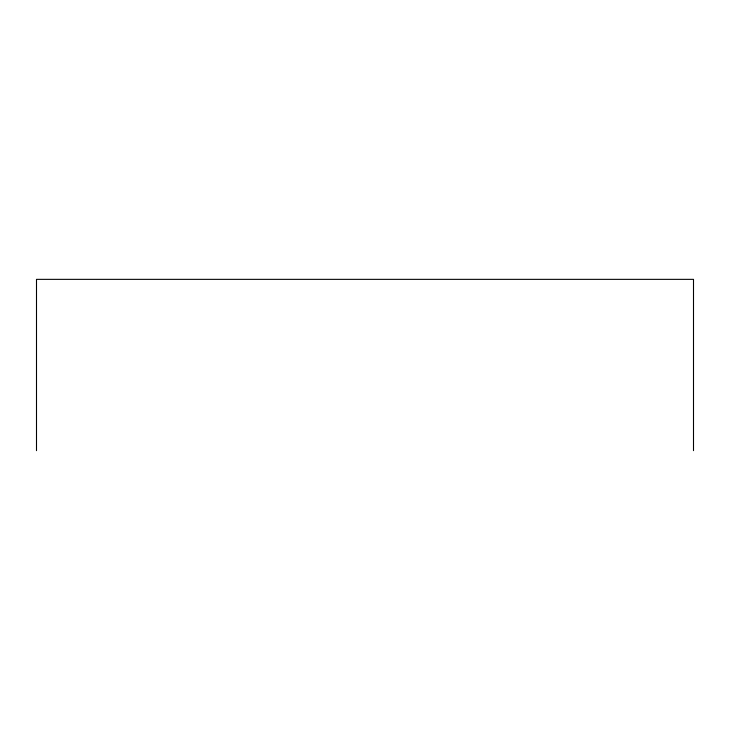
<?xml version="1.0" encoding="UTF-8"?>
<svg xmlns="http://www.w3.org/2000/svg" width="730" height="730" viewBox="0 0 730 730"><rect width="100%" height="100%" fill="white"/><g stroke="black" fill="none" stroke-linecap="round" stroke-linejoin="round"><path stroke-width="1.09" d="M693.5 450.647L693.5 279.353L36.5 279.353L36.5 450.647"/></g></svg>
